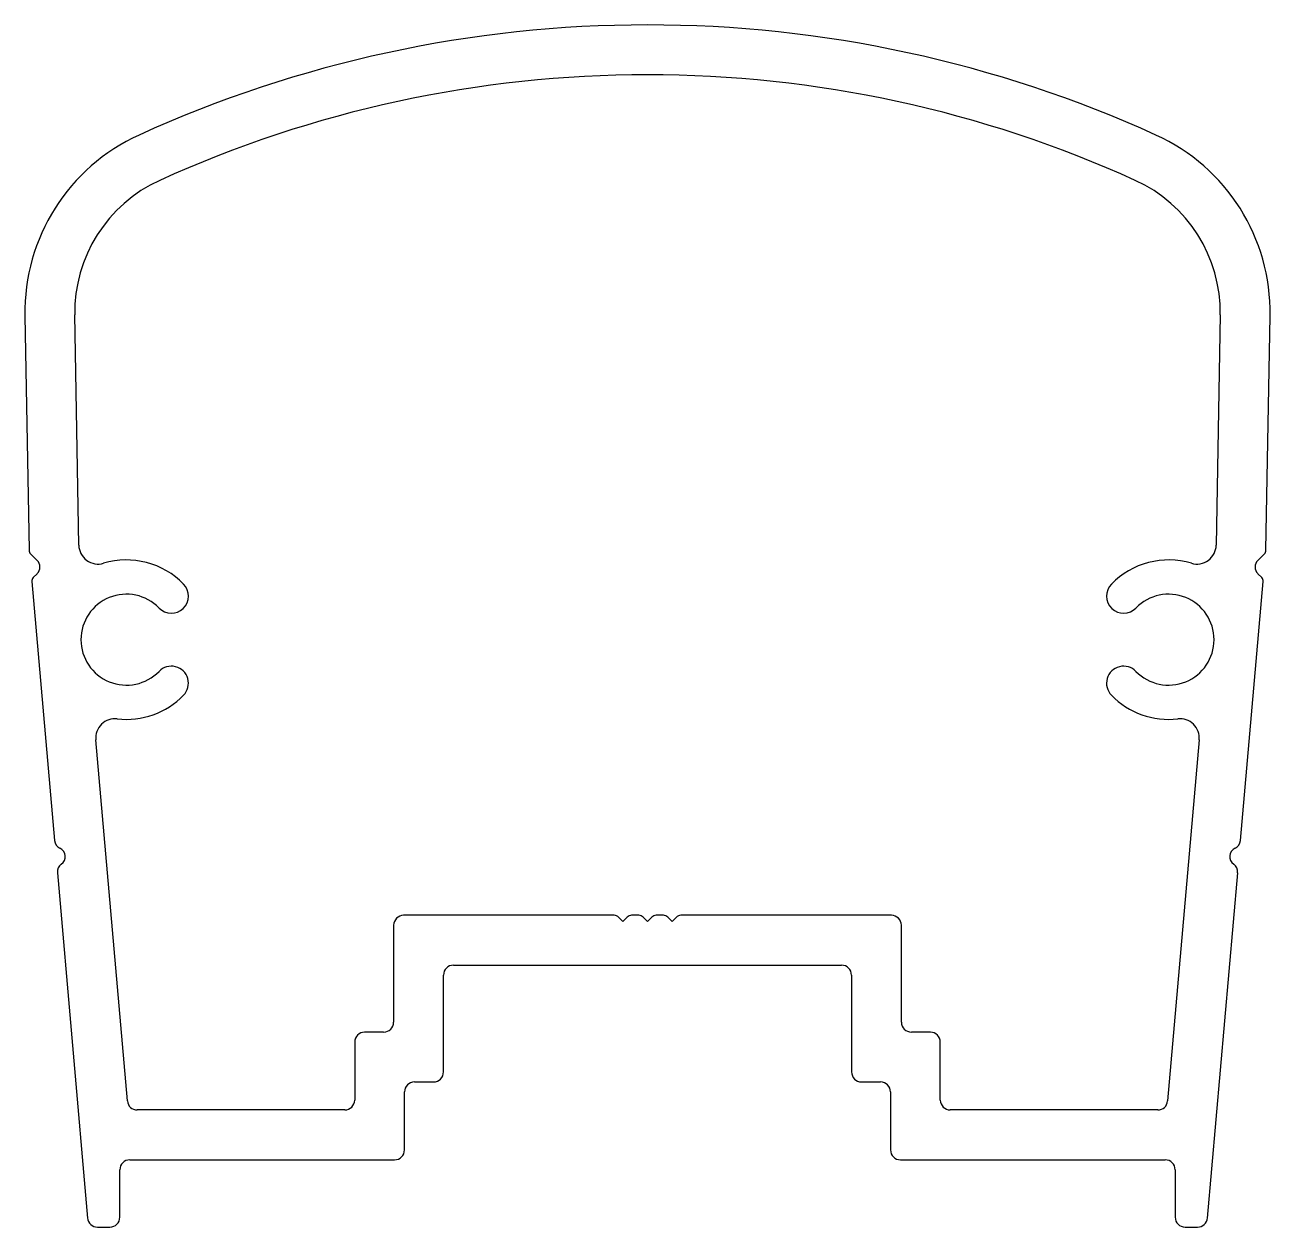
# Model space of a CAD drawing. Extents: x -24.7 to 26, y -22.6 to 26.4.
import ezdxf

# ---------------------------------------------------------------- set-up
doc = ezdxf.new("R2010")
doc.units = 0
doc.header["$MEASUREMENT"] = 0
doc.layers.get('0').update_dxf_attribs({"linetype": 'CONTINUOUS'})

msp = doc.modelspace()

# ---------------------------------------------------------------- linework, layer by layer
for p, q in [((-24.737, 14.515), (-24.57, 4.948)), ((-22.542, 5.161), (-22.706, 14.551)), ((23.995, 14.551), (23.831, 5.161)), ((25.86, 4.948), (26.027, 14.515)), ((-24.511, 4.808), (-24.238, 4.535)), ((25.528, 4.535), (25.8, 4.808)), ((-24.455, 3.677), (-23.531, -6.882)), ((-24.238, 3.996), (-24.396, 3.839)), ((24.821, -6.882), (25.744, 3.677)), ((25.686, 3.839), (25.528, 3.996)), ((-20.562, -17.502), (-21.851, -2.776)), ((23.14, -2.776), (21.852, -17.502)), ((-23.416, -8.197), (-22.184, -22.277)), ((23.474, -22.277), (24.706, -8.197)), ((-0.709, -9.935), (-9.299, -9.935)), ((-0.355, -10.185), (-0.532, -10.008)), ((-0.178, -10.008), (-0.355, -10.185)), ((0.291, -9.935), (-0.002, -9.935)), ((0.645, -10.185), (0.468, -10.008)), ((0.822, -10.008), (0.645, -10.185)), ((1.291, -9.935), (0.998, -9.935)), ((1.645, -10.185), (1.468, -10.008)), ((1.821, -10.008), (1.645, -10.185)), ((10.589, -9.935), (1.998, -9.935)), ((-9.706, -10.341), (-9.706, -14.291)), ((10.995, -14.291), (10.995, -10.341)), ((-7.267, -11.967), (8.557, -11.967)), ((-7.674, -16.323), (-7.674, -12.373)), ((8.963, -12.373), (8.963, -16.323)), ((-10.112, -14.697), (-10.887, -14.697)), ((12.176, -14.697), (11.402, -14.697)), ((-11.293, -15.104), (-11.293, -17.466)), ((12.583, -17.466), (12.583, -15.104)), ((-8.855, -16.729), (-8.08, -16.729)), ((9.37, -16.729), (10.144, -16.729)), ((-9.261, -19.498), (-9.261, -17.136)), ((10.551, -17.136), (10.551, -19.498)), ((-11.7, -17.872), (-20.157, -17.872)), ((21.447, -17.872), (12.989, -17.872)), ((-20.463, -19.904), (-9.668, -19.904)), ((10.957, -19.904), (21.752, -19.904)), ((-20.869, -22.241), (-20.869, -20.311)), ((22.159, -20.311), (22.159, -22.241)), ((-21.779, -22.648), (-21.275, -22.648)), ((22.565, -22.648), (23.069, -22.648))]:
    msp.add_line(p, q)
for centre, radius, start, end in [((0.645, -23.716), 50.089, 90, 114.4469), ((0.645, -23.716), 50.089, 65.5531, 90), ((0.645, -23.716), 48.057, 90, 114.4469), ((0.645, -23.716), 48.057, 65.5531, 90), ((-16.798, 14.654), 7.94, 114.4469, 181), ((18.088, 14.654), 7.94, 359, 65.5531), ((-16.798, 14.654), 5.908, 114.4469, 181), ((18.088, 14.654), 5.908, 359, 65.5531), ((-21.754, 5.175), 0.787, 181, 286.6063), ((23.044, 5.175), 0.787, 253.3937, 359), ((-24.367, 4.951), 0.203, 181, 225), ((25.657, 4.951), 0.203, 315, 359), ((-24.508, 4.266), 0.381, 315, 45), ((-20.6, 1.305), 3.251, 44.1483, 106.6063), ((21.89, 1.305), 3.251, 73.3937, 135.8517), ((25.797, 4.266), 0.381, 135, 225), ((-24.252, 3.695), 0.203, 135, 185), ((-18.769, 3.083), 0.699, 224.1483, 44.1483), ((20.058, 3.083), 0.699, 135.8517, 315.8517), ((25.542, 3.695), 0.203, 355, 45), ((-20.6, 1.305), 1.854, 44.1483, 315.8517), ((21.89, 1.305), 1.854, 224.1483, 135.8517), ((-18.769, -0.473), 0.698, 315.8517, 135.8517), ((20.058, -0.473), 0.698, 44.1483, 224.1483), ((-20.6, 1.305), 3.251, 263.3755, 315.8517), ((21.89, 1.305), 3.251, 224.1483, 276.6245), ((-21.066, -2.707), 0.787, 83.3755, 185), ((22.356, -2.707), 0.787, 355, 96.6245), ((-23.151, -6.849), 0.381, 185, 245), ((24.441, -6.849), 0.381, 295, 355), ((-23.473, -7.54), 0.381, 305, 65), ((24.763, -7.54), 0.381, 115, 235), ((-23.036, -8.164), 0.381, 125, 185), ((24.326, -8.164), 0.381, 355, 55), ((-9.299, -10.341), 0.406, 90, 180), ((-0.709, -10.185), 0.25, 45, 90), ((-0.002, -10.185), 0.25, 90, 135), ((0.291, -10.185), 0.25, 45, 90), ((0.998, -10.185), 0.25, 90, 135), ((1.291, -10.185), 0.25, 45, 90), ((1.998, -10.185), 0.25, 90, 135), ((10.589, -10.341), 0.406, 360, 90), ((-7.267, -12.373), 0.406, 90, 180), ((8.557, -12.373), 0.406, 360, 90), ((-10.887, -15.104), 0.406, 90, 180), ((-10.112, -14.291), 0.406, 270, 0), ((11.402, -14.291), 0.406, 180, 270), ((12.176, -15.104), 0.406, 360, 90), ((-8.855, -17.136), 0.406, 90, 180), ((-8.08, -16.323), 0.406, 270, 0), ((9.37, -16.323), 0.406, 180, 270), ((10.144, -17.136), 0.406, 360, 90), ((-20.157, -17.466), 0.406, 185, 270), ((-11.7, -17.466), 0.406, 270, 0), ((12.989, -17.466), 0.406, 180, 270), ((21.447, -17.466), 0.406, 270, 355), ((-9.668, -19.498), 0.406, 270, 360), ((10.957, -19.498), 0.406, 180, 270), ((-20.463, -20.311), 0.406, 90, 180), ((21.752, -20.311), 0.406, 360, 90), ((-21.779, -22.241), 0.406, 185, 270), ((-21.275, -22.241), 0.406, 270, 360), ((22.565, -22.241), 0.406, 180, 270), ((23.069, -22.241), 0.406, 270, 355)]:
    msp.add_arc(centre, radius, start, end)

doc.saveas('drawing.dxf')
